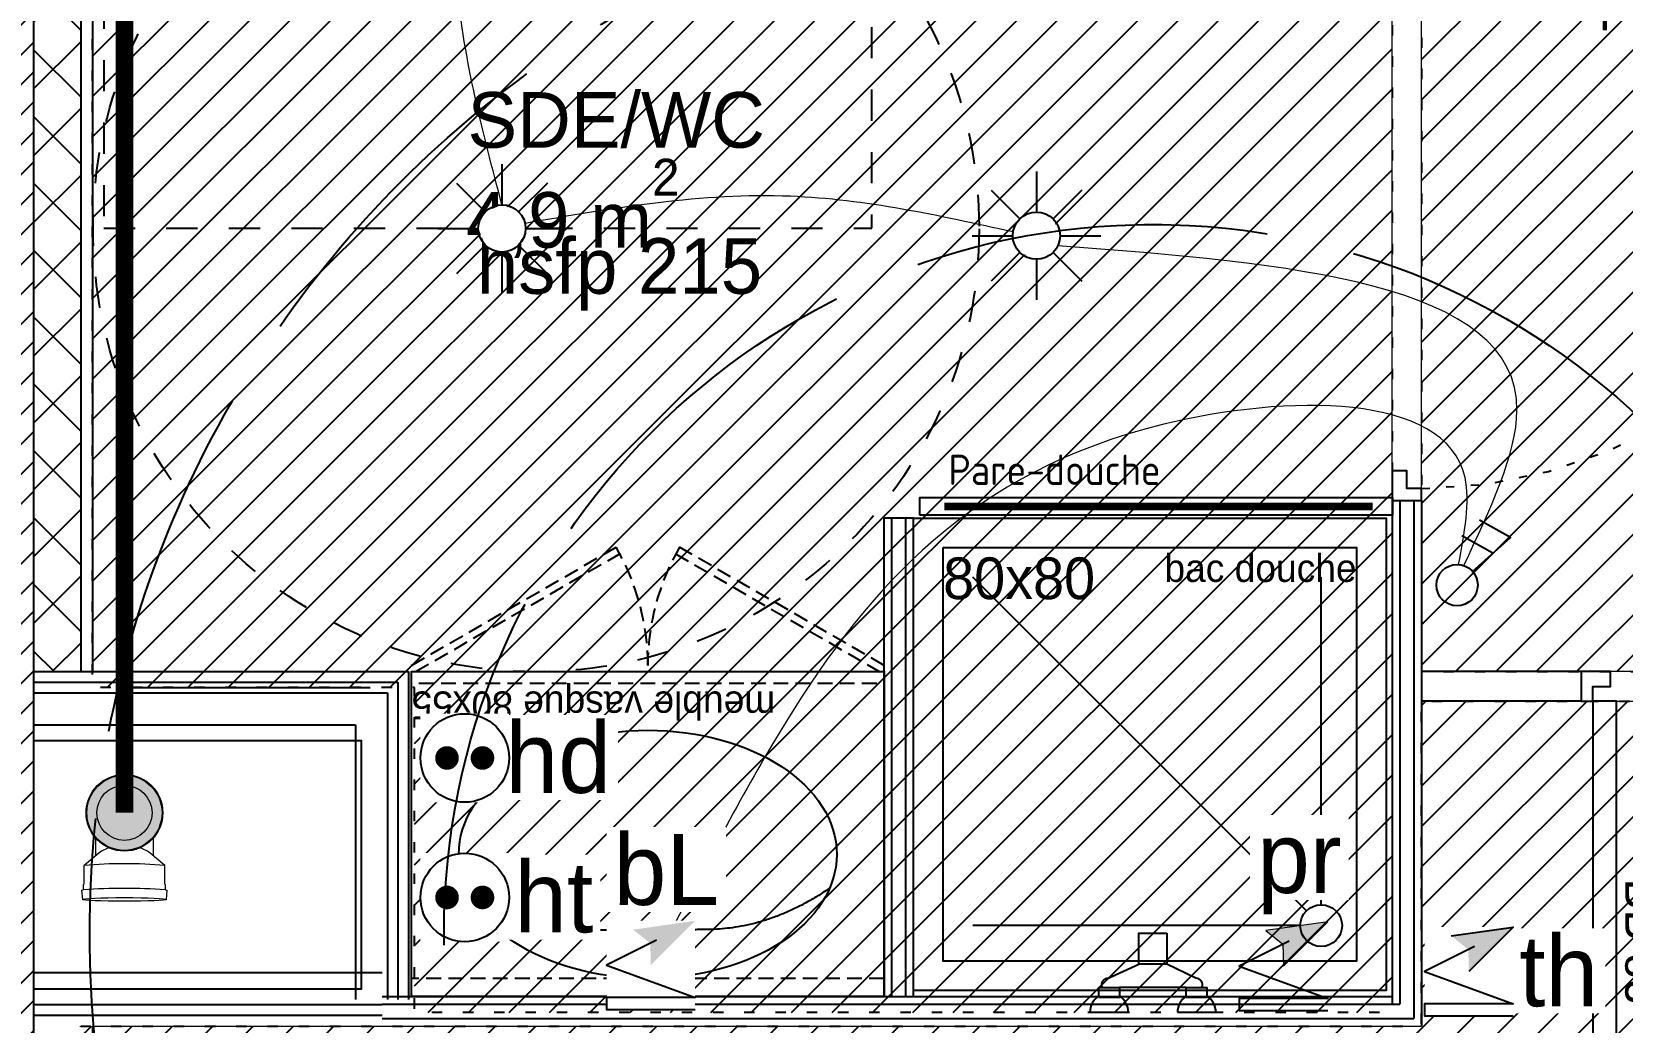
# Model space of a CAD drawing. Header units: centimetres. Extents: x -35664 to 50682, y -23001 to 23705.
# Drawn here: x 5019.7 to 5288.9, y 3855 to 4022.7 of the extents above; entities that cross this region are included whole.
import ezdxf

# ---------------------------------------------------------------- set-up
doc = ezdxf.new("R2010")
doc.units = ezdxf.units.CM
for name, pattern in [('ACAD_ISO02W100', [15, 12, -3]), ('prlm_eu', [2, 1.25, -0.25, 0.25, -0.25]), ('Style de ligne -1', [0.41664, 0.20828, -0.20836]), ('Style de ligne -11', [0.347222, 0.20828, -0.138942]), ('Style de ligne -13', [0.147638, 0.098425, -0.049213]), ('Style de ligne -18', [0.164042, 0.054681, -0.109361]), ('Style de ligne -5', [0.20828, 0.069425, -0.138855]), ('VW-01', [0.41656, 0.20828, -0.20828])]:
    doc.linetypes.add(name, pattern=pattern)
for name, color, linetype in [('B aménagement intérieur', 252, 'Continuous'), ('B BATI-équipement-sanitaires', 252, 'Continuous'), ('B faience', 252, 'Style de ligne -11'), ('B Faux plafonds', 9, 'Continuous'), ('B Faux plafonds_Hatch', 9, 'Continuous'), ('B GÈnÈral_Hatch', 252, 'Continuous'), ('B Général', 252, 'Continuous'), ('C ANNOTATIONS-PMR', 252, 'Style de ligne -5'), ('C ANNOTATIONS-prestations', 252, 'Continuous'), ('C ANNOTATIONS-texte', 252, 'Continuous'), ('C ANNOTATIONS-texte surfaces', 252, 'Continuous'), ('D SURFACES-shab', 252, 'Continuous'), ('F REMPLISSAGE-vert clair', 252, 'Continuous'), ('F REMPLISSAGE-vert foncé', 252, 'Continuous'), ('prlm-EAU-CHU', 42, 'Continuous'), ('prlm-EAU-EUEV', 25, 'Continuous'), ('prlm-GT', 242, 'Continuous'), ('prlm-MOD', 64, 'Continuous')]:
    doc.layers.add(name, color=color, linetype=linetype)
for name, color, linetype, lineweight in [('prlm-CHAUFF-CONV', 1, 'Continuous', 25), ('prlm-ELEC-CFA', 1, 'Continuous', 25), ('prlm-ELEC-CFO', 1, 'Continuous', 25)]:
    doc.layers.add(name, color=color, linetype=linetype, lineweight=lineweight)
doc.layers.add('prlm-ZEROPLOT', color=254, linetype='Continuous', plot=False)
doc.layers.get('prlm-CHAUFF-CONV').off()
doc.styles.add('Eurostile', font='Eurosti.TTF')
doc.styles.add('Eurostile (italic)', font='Eurostib.TTF')
doc.styles.add('prlm-elec-cfa', font='comic.ttf', dxfattribs={"height": 12})
doc.styles.add('prlm-elec-cfo', font='comic.ttf', dxfattribs={"height": 12})
doc.styles.get("Standard").update_dxf_attribs({"font": 'isocp.shx', "height": 15})
pattern_1 = [(45, (0, 0), (2.4253472, -2.6458333), [])]
pattern_2 = [(45, (0, 0.2205), (-3.5277778, 3.3072917), [])]

# ---------------------------------------------------------------- blocks, each defined once
blk = doc.blocks.new('A 90.PP 80')
at = {"layer": 'B Général', "flags": 128}
blk.add_lwpolyline([(-43, 2.5), (-43, 85.5), (-39, 85.5), (-39, 2.5)], close=True, dxfattribs=at)
at = {"layer": 'B Général', "linetype": 'Style de ligne -18', "ltscale": 25.4, "flags": 128}
blk.add_lwpolyline([(46, 2.5), (45.27, 13.33), (43.1, 23.98), (39.53, 34.26), (34.61, 44), (28.44, 53.03), (21.1, 61.19), (12.74, 68.35), (3.5, 74.38), (-6.47, 79.18), (-17, 82.67), (-27.91, 84.79), (-39, 85.5)], dxfattribs=at)
at = {"layer": 'B Général', "linetype": 'Continuous', "flags": 128}
for points in [[(-45, 2.5), (-43, 2.5), (-43, 0), (-40, 0), (-40, -2.5), (-45, -2.5)], [(48, 2.5), (46, 2.5), (46, 0), (43, 0), (43, -2.5), (48, -2.5), (48, -2.5), (48, -2.5), (48, 1.79), (48, 1.79)]]:
    blk.add_lwpolyline(points, close=True, dxfattribs=at)
at = {"layer": 'C ANNOTATIONS-prestations', "insert": (-37.5, 32.5), "char_height": 5.8825, "attachment_point": 1, "rotation": 90, "line_spacing_factor": 0.894142, "style": 'Eurostile'}
blk.add_mtext('PP 83 x 204', dxfattribs=at)
blk = doc.blocks.new('A 90.200_wc-2')
at = {"layer": 'B Général', "linetype": 'Continuous'}
for p, q in [((-25, -20.1), (-25, 0)), ((-24.9, 0.1), (24.9, 0.1)), ((25, -20.1), (25, 0)), ((-19.5, -44.2), (-19.5, -21.9)), ((19.5, -44.2), (19.5, -21.9))]:
    blk.add_line(p, q, dxfattribs=at)
at = {"layer": 'B Général', "linetype": 'Continuous', "flags": 128}
blk.add_lwpolyline([(-25, -20.1), (-24.9, -20.6), (-24.75, -20.9), (-24.55, -21.2), (-24.3, -21.45), (-23.9, -21.7), (-23.4, -21.85), (-23.15, -21.9), (23.25, -21.9), (23.55, -21.85), (23.9, -21.7), (24.2, -21.5), (24.45, -21.3), (24.65, -21.05), (24.8, -20.75), (24.9, -20.5), (24.95, -20.3), (25, -20.1)], dxfattribs=at)
for points in [[(-19.5, -44.2), (-19.5, -44.2, 0.036537), (-19.11, -49.53, 0.035337), (-17.94, -54.75), (-17.94, -54.75, 0.041299), (-16.22, -59.09), (-16.22, -59.09), (-16.22, -59.1, 0.041783), (-13.79, -63.08, 0.053503), (-10.77, -66.4), (-10.77, -66.4, 0.054816), (-7.12, -69.02), (-7.12, -69.02, 0.063755), (-3.68, -70.42), (-3.68, -70.42, 0.064897), (0, -70.9)], [(0, -70.9, 0.064897), (3.68, -70.42), (3.68, -70.42, 0.063726), (7.12, -69.02), (7.12, -69.02, 0.054816), (10.77, -66.4), (10.77, -66.4, 0.053503), (13.79, -63.08, 0.041783), (16.22, -59.1), (16.22, -59.09), (16.22, -59.09, 0.041299), (17.94, -54.75), (17.94, -54.75, 0.035337), (19.11, -49.53, 0.036556), (19.5, -44.2)]]:
    blk.add_lwpolyline(points, format="xyb", dxfattribs=at)
at = {"layer": 'B Général', "linetype": 'Continuous'}
for centre, start, end in [((-24.9, 0), 90, 180), ((24.9, 0), 0, 90)]:
    blk.add_arc(centre, 0.1, start, end, dxfattribs=at)
blk = doc.blocks.new('A 90.Groupe-6-1')
at = {"layer": 'B Général', "linetype": 'Style de ligne -1', "ltscale": 25.4, "flags": 128}
blk.add_lwpolyline([(-35.4, 7.6), (35.6, 7.6), (35.6, -32.4), (-35.4, -32.4)], close=True, dxfattribs=at)
at = {"layer": 'B Général', "xscale": -1, "rotation": 270}
blk.add_blockref('A 90.200_wc-2', (35.5, 7.5), dxfattribs=at)
blk = doc.blocks.new('A 90.WC-plan-PMR')
at = {"layer": 'B Général', "linetype": 'Style de ligne -1', "ltscale": 25.4, "flags": 128}
blk.add_lwpolyline([(-114.5, 112.5), (15.5, 112.5), (15.5, 32.5), (-114.5, 32.5)], close=True, dxfattribs=at)
at = {"layer": 'B Général'}
blk.add_blockref('A 90.Groupe-6-1', (0, 0), dxfattribs=at)
blk = doc.blocks.new('A 90.Bac douche 80.80')
at = {"layer": 'B faience', "lineweight": 18, "flags": 128}
blk.add_lwpolyline([(-41, -40), (40, -40), (40, 41)], dxfattribs=at)
at = {"layer": 'B Général', "linetype": 'Continuous'}
for p, q in [((25.5, -25.5), (-31, 31)), ((28, -24.46), (28, 31)), ((24.46, -28), (-31, -28))]:
    blk.add_line(p, q, dxfattribs=at)
at = {"layer": 'B Général', "linetype": 'Continuous', "flags": 128}
for points in [[(-41, 41), (39, 41), (39, -39), (-41, -39)], [(-36, 36), (34, 36), (34, -34), (-36, -34)]]:
    blk.add_lwpolyline(points, close=True, dxfattribs=at)
at = {"layer": 'B Général', "linetype": 'Continuous'}
blk.add_circle((28, -28), 3.54, dxfattribs=at)
at = {"layer": 'B Général', "insert": (-36, 30.76), "char_height": 7.059, "width": 35, "attachment_point": 4, "line_spacing_factor": 0.894142, "style": 'Eurostile'}
blk.add_mtext('80x80', dxfattribs=at)
at = {"layer": 'C ANNOTATIONS-prestations', "insert": (34, 32.51), "char_height": 4.706, "width": 70, "attachment_point": 6, "line_spacing_factor": 0.894142, "style": 'Eurostile'}
blk.add_mtext('bac douche ', dxfattribs=at)
blk = doc.blocks.new('A 90.Groupe-2-1')
at = {"layer": 'B Général', "linetype": 'Continuous'}
for centre, major_axis, ratio in [((0, -24.07), (32, 0), 0.65625), ((0, -6.97), (1.5, 0), 1), ((0, -17.15), (2.5, 0), 1)]:
    blk.add_ellipse(centre, major_axis=major_axis, ratio=ratio, dxfattribs=at)
for points in [[(-30.82, -18.37), (-20.7, -11.37), (-9.74, -11.32), (-4.71, -11.3), (0, -11.3)], [(30.82, -18.37), (20.7, -11.37), (9.74, -11.32), (4.71, -11.3), (0, -11.3)]]:
    blk.add_open_spline(points, degree=2, knots=[0, 0, 0, 1, 1, 2, 2, 2], dxfattribs=at)
blk.add_open_spline([(-30.45, -17.59), (-30.5, -17.61), (-30.55, -17.64)], degree=2, dxfattribs=at)
blk = doc.blocks.new('A 90.meuble vasque 80x60')
at = {"layer": 'B BATI-équipement-sanitaires', "linetype": 'Style de ligne -13', "ltscale": 25.4, "flags": 128}
for points in [[(-40, -3.07), (40, -3.07), (40, -53.07), (-40, -53.07)], [(-40, -56.07), (-5.36, -76.07), (-4.71, -74.94), (-39.35, -54.94)], [(40, -56.07), (5.36, -76.07), (4.71, -74.94), (39.35, -54.94)]]:
    blk.add_lwpolyline(points, close=True, dxfattribs=at)
at = {"layer": 'B BATI-équipement-sanitaires', "linetype": 'Style de ligne -13', "ltscale": 25.4}
for centre, start, end in [((-40, -56.07), 330, 0), ((40, -56.07), 180, 210)]:
    blk.add_arc(centre, 40, start, end, dxfattribs=at)
at = {"layer": 'B Général', "flags": 128}
blk.add_lwpolyline([(-40, 0), (40, 0), (40, -55), (-40, -55)], close=True, dxfattribs=at)
at = {"layer": 'B Général'}
blk.add_blockref('A 90.Groupe-2-1', (0, 0), dxfattribs=at)
at = {"layer": 'C ANNOTATIONS-prestations', "insert": (40, -53.07), "char_height": 4.706, "width": 80, "attachment_point": 9, "line_spacing_factor": 0.894142, "style": 'Eurostile'}
blk.add_mtext('meuble vasque 80x55', dxfattribs=at)
blk = doc.blocks.new('A 90.Rond 150_PMR')
at = {"layer": 'B Général', "linetype": 'VW-01', "ltscale": 25.4}
blk.add_circle((0, 0), 75, dxfattribs=at)
at = {"layer": 'B Général', "insert": (-61.5, 0), "char_height": 7.059, "attachment_point": 5, "rotation": 90, "line_spacing_factor": 0.894142, "style": 'Eurostile (italic)'}
blk.add_mtext('Ø 150 PMR', dxfattribs=at)
blk = doc.blocks.new('A 90.Groupe-13-1')
at = {"layer": 'B Faux plafonds_Hatch', "linetype": 'Continuous'}
h = blk.add_hatch(dxfattribs=at)
h.set_pattern_fill('F_P__SOFFITE', color=256, style=0, pattern_type=2)
h.set_pattern_definition(pattern_2)
h.paths.add_polyline_path([(5254.95, 4069.39), (5254.96, 3914.39), (5417.96, 3914.39), (5417.96, 3926.27), (5422.96, 3926.27), (5422.96, 4134.39), (5284.96, 4134.39), (5284.95, 4069.39)])
h = blk.add_hatch(dxfattribs=at)
h.set_pattern_fill('F_P__SOFFITE', color=256, style=0, pattern_type=2)
h.set_pattern_definition(pattern_2)
h.paths.add_polyline_path([(5254.96, 3879.39), (5254.96, 3909.39), (5422.96, 3909.39), (5422.96, 3921.39), (5611.96, 3921.39), (5611.96, 3551.39), (5027.96, 3551.39), (5027.96, 3854.39), (5254.96, 3854.39)])
at = {"layer": 'B GÈnÈral_Hatch', "linetype": 'Continuous'}
h = blk.add_hatch(dxfattribs=at)
h.set_pattern_fill('F_P__SOFFITE', color=256, style=0, pattern_type=2)
h.set_pattern_definition(pattern_2)
h.paths.add_polyline_path([(5161.96, 4036.39), (5249.96, 4036.39), (5249.96, 3856.7), (5084.46, 3856.7), (5084.46, 3911.7), (5029.96, 3911.7), (5029.96, 4134.39), (5161.96, 4134.39)])
at = {"layer": 'B Faux plafonds', "linetype": 'Style de ligne -5', "ltscale": 25.4, "flags": 128}
for points in [[(5254.95, 4069.39), (5254.96, 3914.39), (5417.96, 3914.39), (5417.96, 3926.27), (5422.96, 3926.27), (5422.96, 4134.39), (5284.96, 4134.39), (5284.95, 4069.39)], [(5254.96, 3879.39), (5254.96, 3909.39), (5422.96, 3909.39), (5422.96, 3921.39), (5611.96, 3921.39), (5611.96, 3551.39), (5027.96, 3551.39), (5027.96, 3854.39), (5254.96, 3854.39)]]:
    blk.add_lwpolyline(points, close=True, dxfattribs=at)
at = {"layer": 'B Général', "linetype": 'Continuous'}
for p, q in [((5249.96, 3943.38), (5249.96, 3859.39)), ((5249.96, 3943.38), (5254.96, 3943.38)), ((5254.96, 3943.38), (5254.96, 3914.39)), ((5019.96, 3914.39), (5083.46, 3914.39)), ((5083.46, 3914.39), (5083.46, 3858.89)), ((5281.95, 3914.39), (5254.96, 3914.39)), ((5281.95, 3914.39), (5254.96, 3914.39)), ((5281.95, 3914.39), (5281.95, 3909.39)), ((5281.95, 3909.39), (5254.96, 3909.39)), ((5281.95, 3909.39), (5254.96, 3909.39)), ((5254.96, 3909.39), (5254.96, 3854.39)), ((5019.96, 3905.39), (5074.46, 3905.39)), ((5074.46, 3905.39), (5074.46, 3858.89)), ((5078.96, 3863.39), (5019.96, 3863.39)), ((5078.96, 3859.39), (5249.96, 3859.39))]:
    blk.add_line(p, q, dxfattribs=at)
at = {"layer": 'B Général', "linetype": 'Style de ligne -5', "ltscale": 25.4, "flags": 128}
blk.add_lwpolyline([(5161.96, 4036.39), (5249.96, 4036.39), (5249.96, 3856.7), (5084.46, 3856.7), (5084.46, 3911.7), (5029.96, 3911.7), (5029.96, 4134.39), (5161.96, 4134.39)], close=True, dxfattribs=at)
at = {"layer": 'D SURFACES-shab', "linetype": 'Continuous'}
for p, q in [((5168.96, 3940.39), (5163.96, 3940.39)), ((5163.96, 3859.39), (5163.96, 3940.39)), ((5168.96, 3859.39), (5168.96, 3940.39))]:
    blk.add_line(p, q, dxfattribs=at)
at = {"layer": 'D SURFACES-shab', "lineweight": 18, "flags": 128}
for points in [[(5249.96, 4037.38), (5161.94, 4037.39), (5161.94, 4134.39), (5029.96, 4134.39), (5029.96, 3914.39), (5083.46, 3914.39), (5083.46, 3859.39), (5249.96, 3859.39)], [(5254.96, 4069.39), (5282.96, 4069.39), (5282.96, 4134.39), (5422.96, 4134.39), (5422.96, 3914.39), (5254.96, 3914.39)], [(5029.96, 3552.39), (5029.96, 3854.39), (5254.96, 3854.39), (5254.96, 3909.39), (5422.96, 3909.39), (5422.96, 3921.27), (5611.96, 3921.27), (5611.96, 3552.39)]]:
    blk.add_lwpolyline(points, close=True, dxfattribs=at)
at = {"layer": 'F REMPLISSAGE-vert clair'}
for p, q in [((5251.26, 3943.38), (5251.26, 3858.09)), ((5253.66, 3943.38), (5253.66, 3855.69)), ((5165.26, 3859.39), (5165.26, 3940.39)), ((5167.66, 3859.39), (5167.66, 3940.39)), ((5019.96, 3912.59), (5081.66, 3912.59)), ((5081.66, 3912.59), (5081.66, 3858.89)), ((5019.96, 3910.79), (5079.86, 3910.79)), ((5019.96, 3910.79), (5079.86, 3910.79)), ((5079.86, 3910.79), (5079.86, 3858.89)), ((5079.86, 3910.79), (5079.86, 3858.89)), ((5078.96, 3857.99), (5019.96, 3857.99)), ((5078.96, 3857.99), (5019.96, 3857.99)), ((5078.96, 3856.19), (5019.96, 3856.19)), ((5078.96, 3858.09), (5251.26, 3858.09)), ((5078.96, 3855.69), (5253.66, 3855.69))]:
    blk.add_line(p, q, dxfattribs=at)
at = {"layer": 'F REMPLISSAGE-vert clair', "linetype": 'Continuous'}
for p, q in [((5019.96, 3905.39), (5074.46, 3905.39)), ((5074.46, 3905.39), (5074.46, 3858.89)), ((5078.96, 3863.39), (5019.96, 3863.39))]:
    blk.add_line(p, q, dxfattribs=at)
at = {"layer": 'F REMPLISSAGE-vert foncé', "linetype": 'Continuous'}
for p, q in [((5249.96, 3943.38), (5249.96, 3859.39)), ((5254.96, 3943.38), (5254.96, 3854.39)), ((5163.96, 3859.39), (5163.96, 3940.39)), ((5168.96, 3859.39), (5168.96, 3940.39)), ((5019.96, 3914.39), (5083.46, 3914.39)), ((5083.46, 3914.39), (5083.46, 3858.89)), ((5078.96, 3859.39), (5249.96, 3859.39))]:
    blk.add_line(p, q, dxfattribs=at)
at = {"layer": 'F REMPLISSAGE-vert foncé'}
for p, q in [((5251.26, 3943.38), (5251.26, 3858.09)), ((5253.66, 3943.38), (5253.66, 3855.69)), ((5165.26, 3859.39), (5165.26, 3940.39)), ((5167.66, 3859.39), (5167.66, 3940.39)), ((5019.96, 3912.59), (5081.66, 3912.59)), ((5081.66, 3912.59), (5081.66, 3858.89)), ((5078.96, 3856.19), (5019.96, 3856.19)), ((5078.96, 3858.09), (5251.26, 3858.09)), ((5078.96, 3855.69), (5253.66, 3855.69))]:
    blk.add_line(p, q, dxfattribs=at)
at = {"layer": 'B aménagement intérieur', "rotation": 270}
blk.add_blockref('A 90.PP 80', (5252.46, 3991.38), dxfattribs=at)
at = {"layer": 'B aménagement intérieur', "xscale": -1, "rotation": 180}
blk.add_blockref('A 90.PP 80', (5326.95, 3911.89), dxfattribs=at)
at = {"layer": 'B Général', "xscale": -1, "rotation": 180}
blk.add_blockref('A 90.WC-plan-PMR', (5146.36, 4102), dxfattribs=at)
at = {"layer": 'B Général'}
blk.add_blockref('A 90.Bac douche 80.80', (5209.96, 3899.39), dxfattribs=at)
at = {"layer": 'B Général', "rotation": 180}
blk.add_blockref('A 90.meuble vasque 80x60', (5123.96, 3859.39), dxfattribs=at)
at = {"layer": 'C ANNOTATIONS-PMR', "ltscale": 25.4, "rotation": 270}
blk.add_blockref('A 90.Rond 150_PMR', (5105.04, 3989.38), dxfattribs=at)
at = {"layer": 'C ANNOTATIONS-prestations', "insert": (5095.02, 3975.53), "char_height": 9.412, "width": 101.2531, "attachment_point": 7, "line_spacing_factor": 0.894142, "style": 'Eurostile'}
blk.add_mtext('hsfp 215', dxfattribs=at)
at = {"layer": 'C ANNOTATIONS-texte', "insert": (5118.61, 4002.97), "char_height": 9.412, "attachment_point": 8, "line_spacing_factor": 0.894142, "style": 'Eurostile'}
blk.add_mtext('SDE/WC', dxfattribs=at)
at = {"layer": 'C ANNOTATIONS-texte surfaces', "insert": (5111.27, 4001.23), "char_height": 9.412, "attachment_point": 2, "line_spacing_factor": 0.894142, "style": 'Eurostile'}
blk.add_mtext('4,9 m{\\H0.6667x;\\S2^ ;}', dxfattribs=at)
blk = doc.blocks.new('xi.pdch')
at = {"layer": 'prlm-MOD', "color": 0, "linetype": 'ByBlock', "lineweight": -2, "ltscale": 50}
blk.add_lwpolyline([(-32.52, -3.22), (-32.52, -0.19), (47.48, -0.19), (47.48, -3.22)], close=True, dxfattribs=at)
at = {"layer": 'prlm-MOD', "color": 0, "linetype": 'ByBlock', "lineweight": 5, "ltscale": 50, "const_width": 1.3}
blk.add_lwpolyline([(-28.4, -1.71), (44.13, -1.71), (44.13, -1.71)], dxfattribs=at)
at = {"layer": 'prlm-MOD', "color": 0, "insert": (-27.71, 7.06), "char_height": 5.1497, "width": 137.3149, "attachment_point": 1}
blk.add_mtext('Pare-douche', dxfattribs=at)
blk = doc.blocks.new('xi.TSL-050-050')
at = {"layer": 'prlm-ZEROPLOT', "linetype": 'ByBlock', "lineweight": -2, "flags": 128}
blk.add_lwpolyline([(-21, 0), (21, 0)], dxfattribs=at)
blk = doc.blocks.new('xi.PR')
at = {"layer": 'prlm-ELEC-CFO', "lineweight": 5}
blk.add_hatch(color=0, dxfattribs=at).paths.add_polyline_path([(-3, 6), (-0.1, 3.7), (0, 0), (7.5, 7.5)])
at = {"layer": 'prlm-ELEC-CFO', "color": 0, "lineweight": 5, "flags": 128}
blk.add_lwpolyline([(-3, 6), (-0.1, 3.7), (0, 0), (7.5, 7.5)], close=True, dxfattribs=at)
at = {"layer": 'prlm-ELEC-CFO', "color": 0}
blk.add_lwpolyline([(0.95, 4.23), (-7.5, 0), (7.5, -5.5), (-7.5, -5.5), (-7.5, -7.5), (7.5, -7.5)], dxfattribs=at)
blk = doc.blocks.new('xi.TH')
at = {"color": 0, "lineweight": 5}
blk.add_wipeout([(-7.5, -7.5), (7.5, -7.5), (7.5, 7.5), (-7.5, 7.5)], dxfattribs=at).dxf.layer = 'prlm-ELEC-CFA'
at = {"layer": 'prlm-ELEC-CFA', "lineweight": 5}
blk.add_hatch(color=0, dxfattribs=at).paths.add_polyline_path([(-3, 6), (-0.1, 3.7), (0, 0), (7.5, 7.5)])
at = {"layer": 'prlm-ELEC-CFA', "color": 0}
for points in [[(-3, 6), (7.5, 7.5), (0, 0)], [(0.95, 4.23), (-7.5, 0), (7.5, -5.5), (-7.5, -5.5), (-7.5, -7.5), (7.5, -7.5)]]:
    blk.add_lwpolyline(points, dxfattribs=at)
blk = doc.blocks.new('xi.PCHT')
at = {"color": 0, "lineweight": 5}
blk.add_wipeout([(-7.5, -7.5), (7.5, -7.5), (7.5, 7.5), (-7.5, 7.5)], dxfattribs=at).dxf.layer = 'prlm-ELEC-CFO'
at = {"layer": 'prlm-ELEC-CFO', "color": 0, "linetype": 'ByBlock', "lineweight": 5, "const_width": 2}
for points in [[(-4, 0, 1), (-2, 0, 1)], [(2, 0, 1), (4, 0, 1)]]:
    blk.add_lwpolyline(points, format="xyb", close=True, dxfattribs=at)
at = {"layer": 'prlm-ELEC-CFO', "color": 0, "linetype": 'ByBlock', "lineweight": -2}
blk.add_circle((0, 0), 7.5, dxfattribs=at)
blk = doc.blocks.new('xi.PCHD')
at = {"color": 0, "lineweight": 5}
blk.add_wipeout([(-7.5, -7.5), (7.5, -7.5), (7.5, 7.5), (-7.5, 7.5)], dxfattribs=at).dxf.layer = 'prlm-ELEC-CFO'
at = {"layer": 'prlm-ELEC-CFO', "color": 0, "linetype": 'ByBlock', "lineweight": 5, "const_width": 2}
for points in [[(-4, 0, 1), (-2, 0, 1)], [(2, 0, 1), (4, 0, 1)]]:
    blk.add_lwpolyline(points, format="xyb", close=True, dxfattribs=at)
at = {"layer": 'prlm-ELEC-CFO', "color": 0, "linetype": 'ByBlock', "lineweight": -2}
blk.add_circle((0, 0), 7.5, dxfattribs=at)
blk = doc.blocks.new('xi.DA')
at = {"layer": 'prlm-ELEC-CFO', "color": 0}
for points in [[(0.61, -1.67), (7.04, 4.05), (1.81, 7.01)], [(4.05, 1.39), (-1.17, 4.34)]]:
    blk.add_lwpolyline(points, dxfattribs=at)
blk.add_circle((-2, -4), 3.5, dxfattribs=at)
blk = doc.blocks.new('xi.SPOT')
at = {"color": 0, "lineweight": 5}
blk.add_wipeout([(-4, 0), (-2.83, -2.83), (0, -4), (2.83, -2.83), (4, 0), (2.83, 2.83), (0, 4), (-2.83, 2.83)], dxfattribs=at).dxf.layer = 'prlm-ELEC-CFO'
at = {"layer": 'prlm-ELEC-CFO', "color": 0, "linetype": 'ByBlock', "lineweight": -2, "flags": 128}
for points in [[(0, 10.88), (0, 4)], [(-7.69, 7.69), (-2.83, 2.83)], [(7.69, 7.69), (2.83, 2.83)], [(-10.88, 0), (-4, 0)], [(4, 0), (10.88, 0)], [(-2.83, -2.83), (-7.69, -7.69)], [(0, -4), (0, -10.88)], [(2.83, -2.83), (7.69, -7.69)]]:
    blk.add_lwpolyline(points, dxfattribs=at)
at = {"layer": 'prlm-ELEC-CFO', "color": 0, "linetype": 'ByBlock', "lineweight": -2}
blk.add_circle((0, 0), 4, dxfattribs=at)
blk = doc.blocks.new('xi.BL')
at = {"color": 0, "lineweight": 5}
blk.add_wipeout([(-7.5, -7.5), (7.5, -7.5), (7.5, 7.5), (-7.5, 7.5)], dxfattribs=at).dxf.layer = 'prlm-ELEC-CFO'
at = {"layer": 'prlm-ELEC-CFO', "lineweight": 5}
blk.add_hatch(color=0, dxfattribs=at).paths.add_polyline_path([(-3, 6), (-0.1, 3.7), (0, 0), (7.5, 7.5)])
at = {"layer": 'prlm-ELEC-CFO', "color": 0}
blk.add_lwpolyline([(0.95, 4.23), (-7.5, 0), (7.5, -5.5), (-7.5, -5.5), (-7.5, -7.5), (7.5, -7.5)], dxfattribs=at)
blk = doc.blocks.new('xi.dchrob')
at = {"layer": 'prlm-MOD', "color": 161}
for p, q in [((8.16, -2.3), (8.16, 2.3)), ((13.38, 1.16), (13.38, -1.16))]:
    blk.add_line(p, q, dxfattribs=at)
for points in [[(0, 10.66), (0, 4.16)], [(4.19, -5.66), (4.19, 5.66)], [(5.77, 7.56), (8.16, 2.38)], [(5.77, -7.26), (8.16, -2.37)], [(0, -4.16), (0, -10.66)]]:
    blk.add_lwpolyline(points, dxfattribs=at)
for points in [[(2.5, 9.16), (4.19, 9.16), (4.19, 5.66), (2.5, 5.66)], [(13.38, -2.37), (8.16, -2.37), (8.16, 2.38), (13.38, 2.38)], [(2.5, -5.66), (4.19, -5.66), (4.19, -9.16), (2.5, -9.16)]]:
    blk.add_lwpolyline(points, close=True, dxfattribs=at)
for centre, radius, start, end in [((0, 7.41), 3.25, 32.579, 90), ((4.65, 7.56), 1.13, 0, 114.0743), ((0, 7.41), 3.25, 270, 327.421), ((0, -7.41), 3.25, 32.579, 90), ((4.65, -7.26), 1.13, 245.9257, 360), ((0, -7.41), 3.25, 270, 327.421)]:
    blk.add_arc(centre, radius, start, end, dxfattribs=at)
at = {"layer": 'prlm-ZEROPLOT', "color": 253, "linetype": 'ACAD_ISO02W100', "ltscale": 5}
for radius in [180, 120]:
    blk.add_circle((13.38, 0), radius, dxfattribs=at)
blk = doc.blocks.new('xi.chu')
at = {"layer": 'prlm-EAU-EUEV', "linetype": 'ByBlock', "lineweight": 5}
blk.add_hatch(color=0, dxfattribs=at).paths.add_polyline_path([(6.5, 0, 1), (-6.5, 0, 1)])
at = {"layer": 'prlm-EAU-EUEV', "color": 0, "linetype": 'ByBlock', "lineweight": 5}
blk.add_circle((0, 0), 6.5, dxfattribs=at)
blk = doc.blocks.new('xi.cceu1')
at = {"layer": 'prlm-EAU-CHU', "color": 0, "lineweight": 13}
for p, q in [((-4.87, -7.27), (-4.87, -4.09)), ((4.87, -4.09), (4.87, -7.27)), ((-4.34, -6.83), (-6.84, -8.91)), ((6.84, -8.91), (4.34, -6.83)), ((-6.85, -8.92), (-6.85, -12.09)), ((6.85, -12.09), (6.85, -8.92)), ((-7.25, -13.12), (-6.97, -13.03)), ((-7.25, -13.12), (-7.11, -14.67)), ((-6.85, -12.09), (-6.97, -12.22)), ((-6.97, -12.22), (-6.97, -13.03)), ((6.97, -12.22), (6.85, -12.09)), ((6.94, -13.03), (7.25, -13.12)), ((6.97, -13.03), (6.97, -12.22)), ((7.11, -14.67), (7.25, -13.12))]:
    blk.add_line(p, q, dxfattribs=at)
for radius in [6.36, 4.67]:
    blk.add_circle((0, 0), radius, dxfattribs=at)
for centre, radius, start, end in [((-0.73, -11.68), 6.05, 106.1332, 126.5542), ((0.73, -11.68), 6.05, 53.4458, 73.8668), ((0, -87.18), 78.56, 84.9975, 95.0025), ((0.01, -119.65), 106.84, 86.281, 93.7477)]:
    blk.add_arc(centre, radius, start, end, dxfattribs=at)
blk.add_ellipse((0, -14.67), major_axis=(7.1, 0), ratio=0.043635, dxfattribs=at)

msp = doc.modelspace()

# ---------------------------------------------------------------- hatches: boundary and pattern name
at = {"layer": 'B GÈnÈral_Hatch', "linetype": 'Continuous'}
h = msp.add_hatch(dxfattribs=at)
h.set_pattern_fill('50_BETON', color=256, style=0, pattern_type=2)
h.set_pattern_definition(pattern_1)
h.paths.add_polyline_path([(4999.962, 3431.428), (5019.962, 3428.339), (5019.962, 4134.389), (4999.962, 4134.389)])
h = msp.add_hatch(dxfattribs=at)
h.set_pattern_fill('02_ISOLANT', color=256, angle=-90, style=0, pattern_type=2)
h.set_pattern_definition([(-45, (0, 0), (5.656854, 5.656854), []), (45, (0, 0), (5.656854, -5.656854), [])])
h.paths.add_polyline_path([(5027.964, 4134.389), (5019.964, 4134.389), (5019.964, 3914.389), (5027.964, 3914.389)])
h = msp.add_hatch(dxfattribs=at)
h.set_pattern_fill('50_BETON', color=256, style=0, pattern_type=2)
h.set_pattern_definition(pattern_1)
edge = h.paths.add_edge_path()
edge.add_line((5019.962, 3428.339), (4999.962, 3431.428))
edge.add_arc((4150.95, 3701.724), 891, 282.059505, 342.340299, ccw=False)
edge.add_line((4337.105, 2830.388), (4337.105, 2830.388))
edge.add_arc((4150.95, 3701.724), 891, 221.77871, 282.059505, ccw=False)
edge.add_line((3486.511, 3108.091), (3486.511, 3108.091))
edge.add_arc((4150.95, 3701.724), 891, 161.497915, 221.77871, ccw=False)
edge.add_line((3306.004, 3984.474), (3306.004, 3984.474))
edge.add_line((3306.004, 3984.474), (3286.945, 3990.543))
edge.add_arc((4150.95, 3701.724), 911, 161.516326, 221.85647)
edge.add_arc((4150.95, 3701.724), 911, 221.85647, 282.196613)
edge.add_arc((4150.95, 3701.724), 911, 282.196613, 342.536757)

# ---------------------------------------------------------------- linework, layer by layer
at = {"layer": 'B Général', "linetype": 'Continuous', "lineweight": 18}
msp.add_line((5019.962, 4134.389), (5019.962, 3551.389), dxfattribs=at)
at = {"layer": 'B Général', "linetype": 'Continuous'}
for p, q in [((5019.962, 4134.389), (5019.962, 3551.389)), ((5019.964, 4134.389), (5019.964, 3914.389)), ((5019.964, 4134.389), (5019.964, 3914.389)), ((5027.964, 4134.389), (5027.964, 3914.389)), ((5029.964, 4134.389), (5029.964, 3914.389)), ((5029.964, 4134.389), (5029.964, 3914.389)), ((5019.964, 3914.389), (5029.964, 3914.389))]:
    msp.add_line(p, q, dxfattribs=at)
at = {"layer": 'B Général', "linetype": 'Continuous', "lineweight": 18}
msp.add_arc((4150.95, 3701.724), 911, 161.516326, 342.536757, dxfattribs=at)
at = {"layer": 'prlm-ELEC-CFO', "lineweight": 13}
for points in [[(5099.263, 3993.431), (5091.701, 4030.374), (5097.104, 4089.691)], [(5185.808, 3988.836), (5148.137, 3994.874), (5103.17, 3990.291)], [(5262.1, 3932.35), (5271.11, 3958.625), (5193.383, 3986.512)]]:
    msp.add_spline(points, degree=3, dxfattribs=at)
at = {"layer": 'prlm-GT'}
msp.add_lwpolyline([(5019.964, 3860.704), (5075.465, 3860.704), (5075.465, 3902.704), (5019.964, 3902.704)], close=True, dxfattribs=at)

# ---------------------------------------------------------------- block references
at = {"layer": 'B aménagement intérieur'}
msp.add_blockref('A 90.Groupe-13-1', (0, 0), dxfattribs=at)
at = {"layer": 'prlm-CHAUFF-CONV'}
msp.add_blockref('xi.TSL-050-050', (5055.945, 3911.704), dxfattribs=at)
at = {"layer": 'prlm-EAU-CHU'}
msp.add_blockref('xi.cceu1', (5035.35, 3890.495), dxfattribs=at)
at = {"layer": 'prlm-EAU-EUEV'}
msp.add_blockref('xi.chu', (5035.35, 3890.495), dxfattribs=at)
at = {"layer": 'prlm-ELEC-CFO'}
msp.add_blockref('xi.DA', (5262.965, 3933.039), dxfattribs=at)
at = {"layer": 'prlm-MOD'}
msp.add_blockref('xi.pdch', (5202.553, 3944.079), dxfattribs=at)

# ---------------------------------------------------------------- next in the draw order: block references
at = {"layer": 'prlm-ELEC-CFO'}
for p in [(5099.263, 3989.431), (5189.757, 3988.203)]:
    msp.add_blockref('xi.SPOT', p, dxfattribs=at)

# ---------------------------------------------------------------- next in the draw order: texts
at = {"layer": 'prlm-ELEC-CFA', "lineweight": 20, "insert": (5278.173, 3863.644), "char_height": 12, "attachment_point": 5, "line_spacing_factor": 0.8, "style": 'prlm-elec-cfa', "bg_fill": 3, "box_fill_scale": 1.1, "bg_fill_color": 256, "bg_fill_transparency": 0}
msp.add_mtext('th', dxfattribs=at)
at = {"layer": 'prlm-ELEC-CFO', "lineweight": 20, "insert": (5234.257, 3881.109), "char_height": 12, "attachment_point": 5, "line_spacing_factor": 0.8, "style": 'prlm-elec-cfo', "bg_fill": 3, "box_fill_scale": 1.1, "bg_fill_color": 256, "bg_fill_transparency": 0}
msp.add_mtext('pr', dxfattribs=at)

# ---------------------------------------------------------------- next in the draw order: block references
at = {"layer": 'prlm-ELEC-CFA'}
msp.add_blockref('xi.TH', (5262.965, 3863.644), dxfattribs=at)
at = {"layer": 'prlm-ELEC-CFO'}
msp.add_blockref('xi.PR', (5231.565, 3864.542), dxfattribs=at)

# ---------------------------------------------------------------- next in the draw order: linework, layer by layer
at = {"layer": 'prlm-ELEC-CFO', "lineweight": 13}
for points in [[(5261.222, 3932.53), (5262.31, 3947.271), (5211.112, 3956.226), (5147.43, 3906.006), (5128.787, 3872.204)], [(5377.158, 3894.894), (5266.36, 3782.28), (5045.469, 3765.926)], [(5378.807, 3893.983), (5361.257, 3819.804), (5324.018, 3751.263), (5161.803, 3720.551)]]:
    msp.add_spline(points, degree=3, dxfattribs=at)

# ---------------------------------------------------------------- next in the draw order: texts
at = {"layer": 'prlm-ELEC-CFO', "lineweight": 20, "char_height": 12, "attachment_point": 5, "line_spacing_factor": 0.8, "style": 'prlm-elec-cfo', "bg_fill": 3, "box_fill_scale": 1.1, "bg_fill_color": 256, "bg_fill_transparency": 0}
for s, insert in [('hd', (5108.797, 3899.775)), ('ht', (5108.041, 3876.162))]:
    msp.add_mtext(s, dxfattribs=dict(at, insert=insert))

# ---------------------------------------------------------------- next in the draw order: block references
at = {"layer": 'prlm-ELEC-CFO'}
for name, p in [('xi.PCHD', (5092.965, 3899.775)), ('xi.PCHT', (5092.965, 3876.162)), ('xi.BL', (5124.47, 3864.704))]:
    msp.add_blockref(name, p, dxfattribs=at)

# ---------------------------------------------------------------- next in the draw order: texts
at = {"layer": 'prlm-ELEC-CFO', "lineweight": 20, "insert": (5127.09, 3880.805), "char_height": 12, "attachment_point": 5, "line_spacing_factor": 0.8, "style": 'prlm-elec-cfo', "bg_fill": 3, "box_fill_scale": 1.1, "bg_fill_color": 256, "bg_fill_transparency": 0}
msp.add_mtext('bL', dxfattribs=at)

# ---------------------------------------------------------------- next in the draw order: linework, layer by layer
at = {"layer": 'prlm-EAU-EUEV', "linetype": 'prlm_eu', "ltscale": 50, "const_width": 3, "flags": 128}
msp.add_lwpolyline([(5035.35, 3890.495), (5035.35, 4121.815), (5214.497, 4121.815)], dxfattribs=at)

# ---------------------------------------------------------------- next in the draw order: block references
at = {"layer": 'prlm-MOD', "rotation": 90}
msp.add_blockref('xi.dchrob', (5209.466, 3856.719), dxfattribs=at)

doc.saveas('drawing.dxf')
